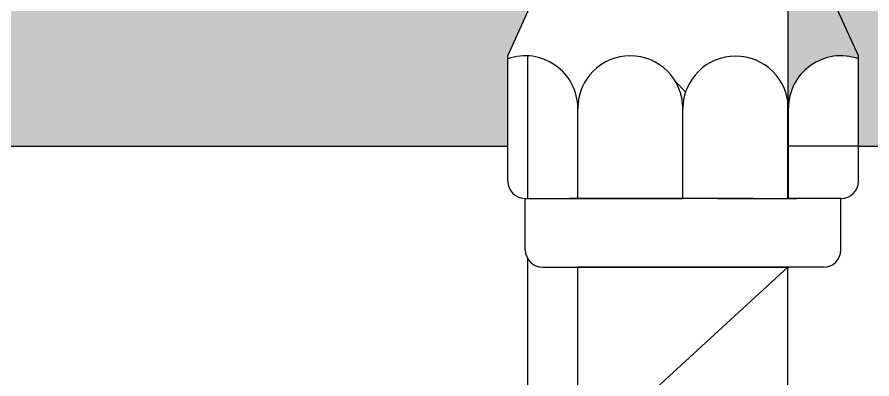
# Model space of a CAD drawing. Extents: x 10753 to 18704, y -5361 to 1140.
# Drawn here: x 11500.043 to 11503.854, y -3615.215 to -3613.601 of the extents above; entities that cross this region are included whole.
import ezdxf

# ---------------------------------------------------------------- set-up
doc = ezdxf.new("R2010")
doc.units = 0
doc.header["$LTSCALE"] = 30
doc.header["$MEASUREMENT"] = 0
doc.layers.add('bath', color=23, linetype='CONTINUOUS')
doc.layers.add('furniture', color=9, linetype='CONTINUOUS')

msp = doc.modelspace()

# ---------------------------------------------------------------- hatches: boundary and pattern name
at = {"layer": 'furniture'}
h = msp.add_hatch(color=3, dxfattribs=at)
h.dxf.hatch_style = 1
h.paths.add_polyline_path([(11501.26577, -3612.17678), (11446.39277, -3612.17678), (11446.39277, -3614.17678), (11502.23084, -3614.17678), (11502.23084, -3613.77426), (11502.38684, -3613.42833), (11502.51732, -3613.42833)])
h.paths.add_polyline_path([(11524.13127, -3612.17678), (11504.53661, -3612.17678), (11503.47884, -3613.23455), (11503.47884, -3613.28383), (11524.13127, -3613.2882)], flags=17)
h.paths.add_polyline_path([(11524.13127, -3612.17678), (11504.53661, -3612.17678), (11503.47884, -3613.23455), (11503.47884, -3613.42833), (11503.47884, -3613.97392, -0.0360703), (11503.48168, -3614.00772, -0.5176355), (11503.79368, -3613.78711), (11503.79368, -3614.17678), (11524.13127, -3614.17678)])
h.paths.add_polyline_path([(11502.54284, -3612.17678), (11501.26577, -3612.17678), (11502.37258, -3613.28359), (11502.54284, -3613.28363)])
h.paths.add_polyline_path([(11504.53661, -3612.17678), (11503.47884, -3612.17678), (11503.47884, -3613.23455)], flags=16)

# ---------------------------------------------------------------- linework, layer by layer
at = {"layer": 'bath'}
for p, q in [((11503.47884, -3612.17678), (11503.47884, -3614.17678)), ((11503.47884, -3612.17678), (11503.47884, -3614.17678)), ((11502.23084, -3613.77426), (11502.38684, -3613.42833)), ((11502.23084, -3614.33278), (11502.23084, -3613.77426)), ((11502.32085, -3614.41078), (11502.32085, -3613.77403)), ((11503.79368, -3614.33278), (11503.79368, -3613.77426)), ((11503.02343, -3613.93444), (11502.97918, -3613.89019)), ((11503.47884, -3614.41078), (11503.47884, -3613.97392)), ((11502.54284, -3614.41078), (11502.54284, -3614.00773)), ((11503.01084, -3614.41078), (11503.01084, -3614.00773)), ((11503.48168, -3614.41078), (11503.48168, -3614.00773)), ((11503.47884, -3614.17678), (11503.48168, -3614.17678)), ((11503.79368, -3614.17678), (11503.48168, -3614.17678)), ((11502.30884, -3614.41078), (11502.54284, -3614.41078)), ((11502.30884, -3614.63916), (11502.30884, -3614.41078)), ((11502.85768, -3614.41078), (11502.50681, -3614.41078)), ((11502.54284, -3614.41078), (11503.01084, -3614.41078)), ((11503.32568, -3614.41078), (11502.85768, -3614.41078)), ((11503.16684, -3614.41078), (11503.51771, -3614.41078)), ((11503.71568, -3614.63916), (11503.71568, -3614.41078)), ((11502.32085, -3619.57184), (11502.32085, -3614.68073)), ((11503.47884, -3614.71716), (11500.50996, -3617.43743)), ((11502.38684, -3614.71716), (11503.48168, -3614.71716)), ((11502.54284, -3615.87165), (11502.54284, -3614.71716)), ((11502.54284, -3617.67214), (11502.54284, -3614.71716)), ((11503.63768, -3614.71716), (11502.54284, -3614.71716)), ((11503.47884, -3619.49443), (11503.47884, -3614.71716)), ((11503.47884, -3615.87165), (11503.47884, -3614.71716))]:
    msp.add_line(p, q, dxfattribs=at)
for centre, radius, start, end in [((11502.30884, -3614.00773), 0.234, 0, 109.47122), ((11502.77684, -3614.00773), 0.234, 0, 180), ((11503.24626, -3614.01044), 0.23543, 0.66115, 179.33885), ((11502.30884, -3614.33278), 0.078, 180, 270), ((11502.38684, -3614.63916), 0.078, 180, 270), ((11503.63768, -3614.63916), 0.078, 270, 0)]:
    msp.add_arc(centre, radius, start, end, dxfattribs=at)
at = {"layer": 'furniture', "color": 3}
for p, q in [((11503.79368, -3613.77426), (11503.63768, -3613.42833)), ((11446.39277, -3614.17678), (11502.23084, -3614.17678)), ((11503.79368, -3614.17678), (11524.13127, -3614.17678)), ((11503.71568, -3614.41078), (11503.48168, -3614.41078))]:
    msp.add_line(p, q, dxfattribs=at)
for centre, radius, start, end in [((11503.71568, -3614.00773), 0.234, 70.52878, 180), ((11503.71568, -3614.33278), 0.078, 270, 0)]:
    msp.add_arc(centre, radius, start, end, dxfattribs=at)

doc.saveas('drawing.dxf')
